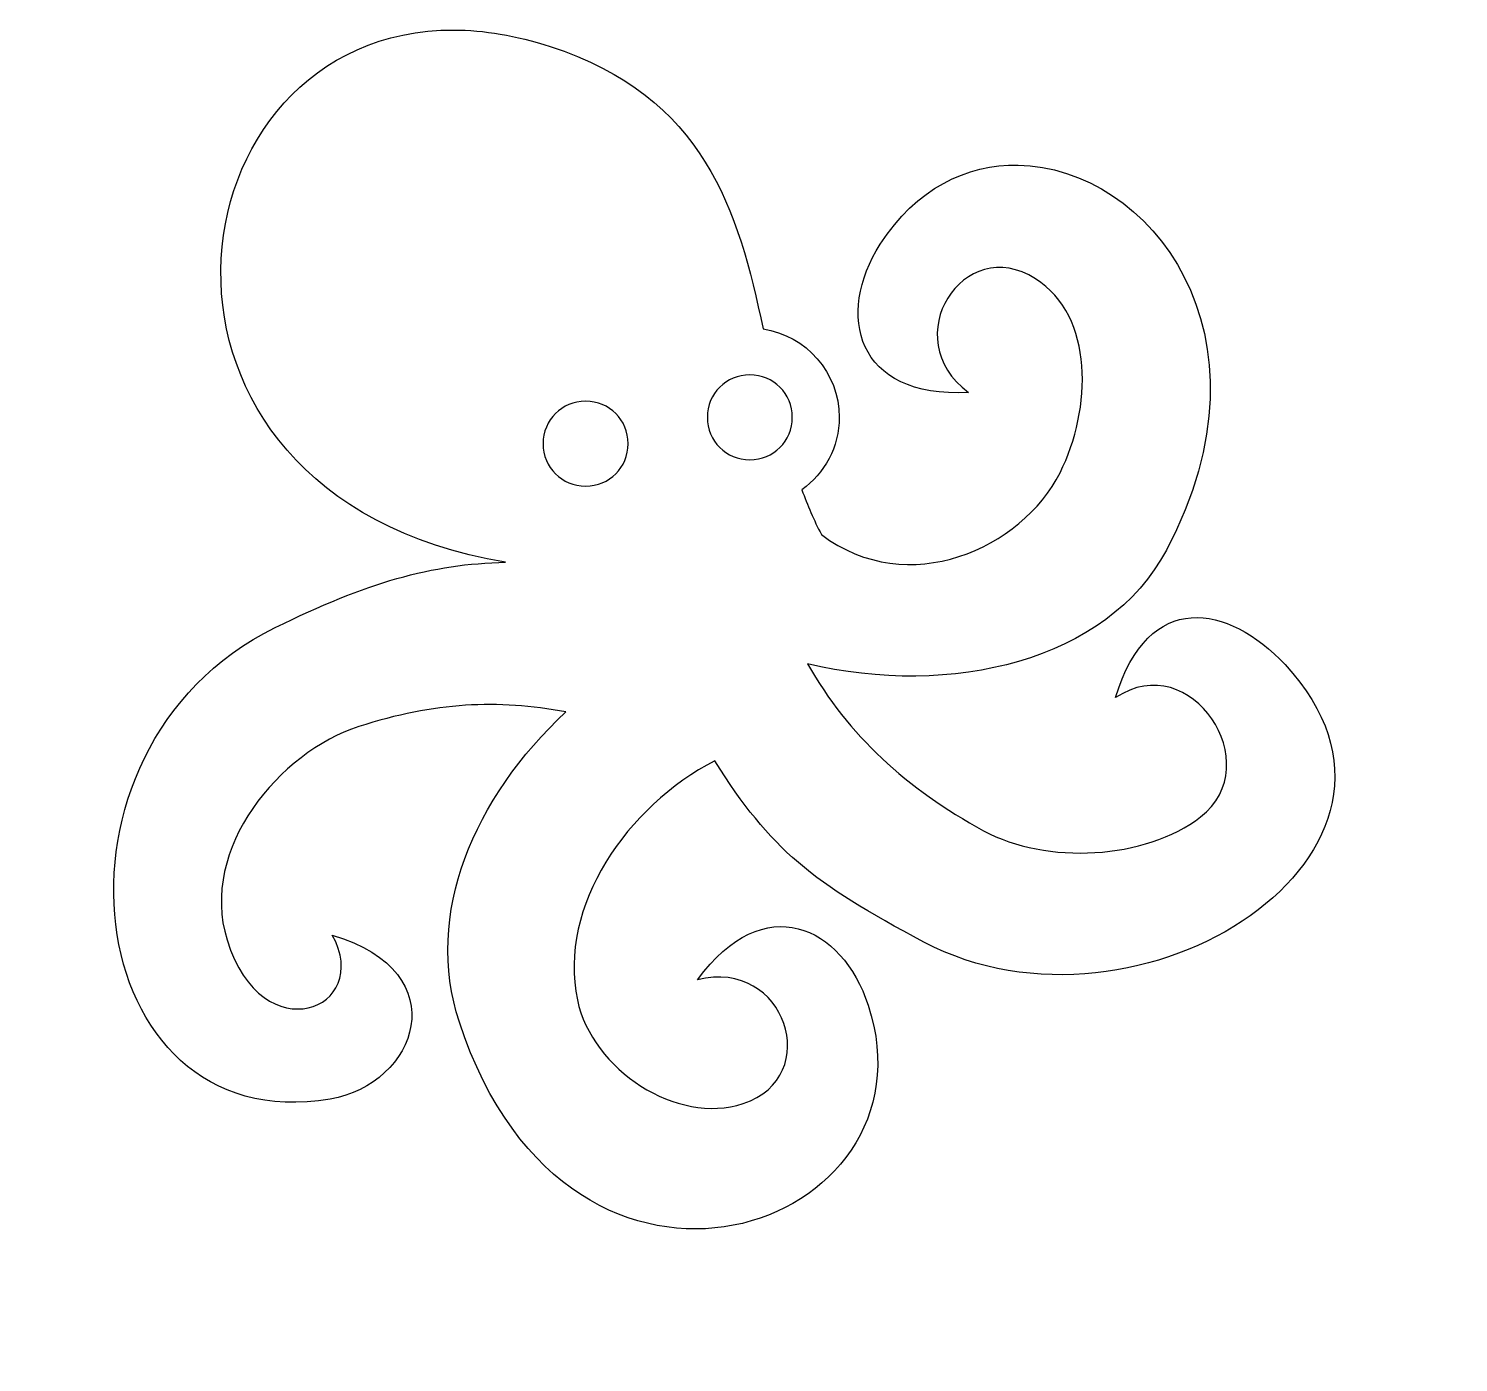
# Model space of a CAD drawing. Header units: centimetres. Extents: x -11.6 to 12.4, y -12.4 to 10.
import ezdxf

# ---------------------------------------------------------------- set-up
doc = ezdxf.new("R2010")
doc.units = ezdxf.units.CM
doc.header["$MEASUREMENT"] = 0
doc.layers.add('Layer 1', color=7, linetype='Continuous')

msp = doc.modelspace()

# ---------------------------------------------------------------- linework, layer by layer
at = {"layer": 'Layer 1'}
for points, knots in [([(-4.45926, 9.95291), (-9.28665, 9.97711), (-10.36159, 2.15394), (-3.59216, 1.00807), (-3.59216, 1.00807), (-4.83612, 0.98555), (-5.92751, 0.66609), (-7.46107, -0.08703), (-7.46107, -0.08703), (-11.60463, -2.1216), (-10.76696, -8.72734), (-6.54135, -8.01191), (-6.54135, -8.01191), (-5.0874, -7.76573), (-4.38193, -5.88981), (-6.50445, -5.25518), (-6.50445, -5.25518), (-5.80805, -6.50377), (-7.6838, -7.24129), (-8.27154, -5.3369), (-8.27154, -5.3369), (-8.74644, -3.79819), (-7.3799, -2.17793), (-6.05907, -1.75262), (-6.05907, -1.75262), (-4.77295, -1.33853), (-3.72954, -1.29468), (-2.58148, -1.50619), (-2.58148, -1.50619), (-4.1242, -2.95032), (-4.96595, -4.89924), (-4.36839, -6.71916), (-4.36839, -6.71916), (-2.49099, -12.43693), (3.73402, -10.19886), (2.49841, -6.43579), (2.49841, -6.43579), (2.06214, -5.10725), (0.75232, -4.47477), (-0.36901, -6.00757), (-0.36901, -6.00757), (1.11378, -5.63421), (1.75836, -7.64158), (0.39794, -8.08822), (0.39794, -8.08822), (-0.7134, -8.45318), (-2.14108, -7.51781), (-2.3865, -6.34487), (-2.3865, -6.34487), (-2.71625, -4.76821), (-1.55284, -3.08971), (-0.07654, -2.32837), (-0.07654, -2.32837), (0.85858, -3.81985), (1.56008, -4.38111), (3.43268, -5.37231), (3.43268, -5.37231), (7.0525, -7.28825), (12.41264, -3.83149), (9.5009, -0.71148), (9.5009, -0.71148), (8.54681, 0.31084), (7.19963, 0.5544), (6.65456, -1.26489), (6.65456, -1.26489), (7.92753, -0.41774), (9.21618, -2.39499), (8.083, -3.27053), (8.083, -3.27053), (7.15741, -3.9857), (5.48954, -4.07741), (4.43813, -3.50245), (4.43813, -3.50245), (3.13948, -2.79226), (2.16991, -1.90859), (1.47844, -0.69693), (1.47844, -0.69693), (3.88497, -1.27421), (6.52105, -0.65202), (7.50846, 1.21505), (7.50846, 1.21505), (9.43638, 4.86047), (7.21134, 7.64427), (5.01528, 7.68256), (5.01528, 7.68256), (4.15598, 7.69757), (3.30098, 7.29305), (2.70131, 6.35427), (2.70131, 6.35427), (1.94861, 5.17584), (2.28743, 3.75955), (4.18381, 3.86113), (4.18381, 3.86113), (2.9563, 4.77314), (4.10369, 6.54398), (5.31041, 5.77315), (5.31041, 5.77315), (6.29621, 5.1435), (6.25894, 3.58548), (5.72155, 2.51441), (5.72155, 2.51441), (5.08207, 1.23967), (3.16731, 0.37489), (1.71298, 1.47467), (1.71298, 1.47467), (1.58614, 1.71545), (1.4784, 1.96732), (1.38491, 2.22707), (1.38491, 2.22707), (1.764, 2.50074), (2.01212, 2.94511), (2.01212, 3.44467), (2.01212, 3.44467), (2.01212, 4.19408), (1.45331, 4.82103), (0.73253, 4.92974), (0.73253, 4.92974), (0.32084, 6.91729), (-0.25167, 8.83652), (-2.84517, 9.6776), (-2.84517, 9.6776), (-3.42034, 9.86415), (-3.95996, 9.95051), (-4.45936, 9.95296), (-4.45936, 9.95296), (-4.45936, 9.95296), (-4.45926, 9.95291), (-4.45926, 9.95291)], [0, 0, 0, 0, 0.03030303, 0.03030303, 0.03030303, 0.03030303, 0.06060606, 0.06060606, 0.06060606, 0.06060606, 0.09090909, 0.09090909, 0.09090909, 0.09090909, 0.12121212, 0.12121212, 0.12121212, 0.12121212, 0.15151515, 0.15151515, 0.15151515, 0.15151515, 0.18181818, 0.18181818, 0.18181818, 0.18181818, 0.21212121, 0.21212121, 0.21212121, 0.21212121, 0.24242424, 0.24242424, 0.24242424, 0.24242424, 0.27272727, 0.27272727, 0.27272727, 0.27272727, 0.3030303, 0.3030303, 0.3030303, 0.3030303, 0.33333333, 0.33333333, 0.33333333, 0.33333333, 0.36363636, 0.36363636, 0.36363636, 0.36363636, 0.39393939, 0.39393939, 0.39393939, 0.39393939, 0.42424242, 0.42424242, 0.42424242, 0.42424242, 0.45454545, 0.45454545, 0.45454545, 0.45454545, 0.48484848, 0.48484848, 0.48484848, 0.48484848, 0.51515152, 0.51515152, 0.51515152, 0.51515152, 0.54545455, 0.54545455, 0.54545455, 0.54545455, 0.57575758, 0.57575758, 0.57575758, 0.57575758, 0.60606061, 0.60606061, 0.60606061, 0.60606061, 0.63636364, 0.63636364, 0.63636364, 0.63636364, 0.66666667, 0.66666667, 0.66666667, 0.66666667, 0.6969697, 0.6969697, 0.6969697, 0.6969697, 0.72727273, 0.72727273, 0.72727273, 0.72727273, 0.75757576, 0.75757576, 0.75757576, 0.75757576, 0.78787879, 0.78787879, 0.78787879, 0.78787879, 0.81818182, 0.81818182, 0.81818182, 0.81818182, 0.84848485, 0.84848485, 0.84848485, 0.84848485, 0.87878788, 0.87878788, 0.87878788, 0.87878788, 0.90909091, 0.90909091, 0.90909091, 0.90909091, 0.93939394, 0.93939394, 0.93939394, 0.93939394, 1, 1, 1, 1]), ([(0.50998, 4.15882), (0.90902, 4.15882), (1.22418, 3.84366), (1.22418, 3.44458), (1.22418, 3.44458), (1.22418, 3.04554), (0.90906, 2.73038), (0.51002, 2.73038), (0.51002, 2.73038), (0.11098, 2.73038), (-0.20287, 3.04554), (-0.20287, 3.44462), (-0.20287, 3.44462), (-0.20287, 3.84366), (0.11099, 4.15882), (0.51002, 4.15882), (0.51002, 4.15882), (0.51002, 4.15882), (0.50998, 4.15882), (0.50998, 4.15882)], [0, 0, 0, 0, 0.16666667, 0.16666667, 0.16666667, 0.16666667, 0.33333333, 0.33333333, 0.33333333, 0.33333333, 0.5, 0.5, 0.5, 0.5, 0.66666667, 0.66666667, 0.66666667, 0.66666667, 1, 1, 1, 1]), ([(-2.24806, 3.71605), (-1.84902, 3.71605), (-1.53386, 3.40089), (-1.53386, 3.00181), (-1.53386, 3.00181), (-1.53386, 2.60277), (-1.84902, 2.28761), (-2.2481, 2.28761), (-2.2481, 2.28761), (-2.64714, 2.28761), (-2.9623, 2.60277), (-2.9623, 3.00185), (-2.9623, 3.00185), (-2.9623, 3.40089), (-2.64714, 3.71605), (-2.24806, 3.71605)], [0, 0, 0, 0, 0.2, 0.2, 0.2, 0.2, 0.4, 0.4, 0.4, 0.4, 0.6, 0.6, 0.6, 0.6, 1, 1, 1, 1])]:
    msp.add_open_spline(points, degree=3, knots=knots, dxfattribs=at)

doc.saveas('drawing.dxf')
